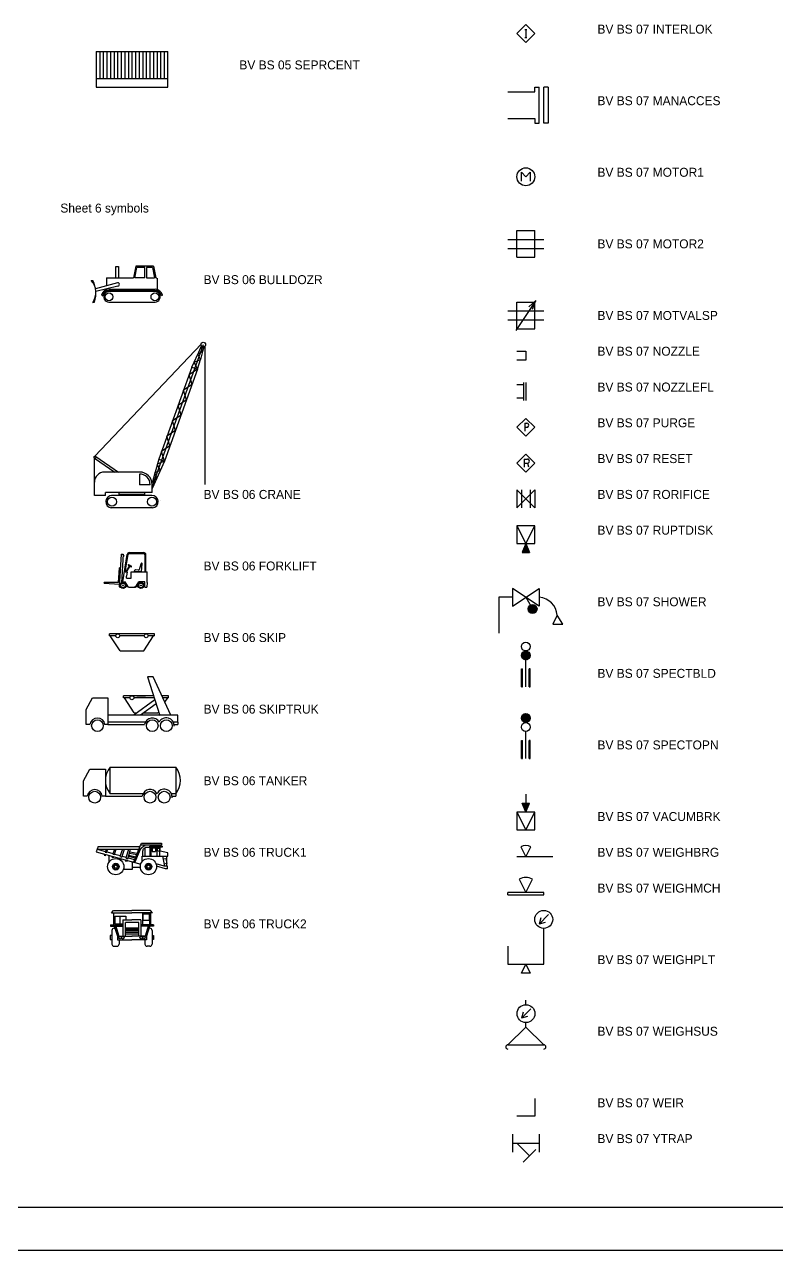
# Model space of a CAD drawing. Extents: x 0 to 0.84, y 0 to 0.594.
# Drawn here: x 0.42 to 0.63, y 0 to 0.3425 of the extents above; entities that cross this region are included whole.
import ezdxf

# ---------------------------------------------------------------- set-up
doc = ezdxf.new("R2010")
doc.units = 0
for name, color, linetype in [('Border', 7, 'Continuous'), ('Default', 7, 'Continuous'), ('EQPON', 7, 'Continuous')]:
    doc.layers.add(name, color=color, linetype=linetype)

msp = doc.modelspace()

# ---------------------------------------------------------------- linework, layer by layer
at = {"layer": 'Border'}
for p, q in [((0.828, 0.012), (0.012, 0.012)), ((0.84, 0), (0, 0))]:
    msp.add_line(p, q, dxfattribs=at)
at = {"layer": 'Default'}
for p, q in [((0.5599999999999999, 0.34249999999999997), (0.5575, 0.33999999999999997)), ((0.5575, 0.33999999999999997), (0.5599999999999999, 0.33749999999999997)), ((0.5597187499999999, 0.341125), (0.56028125, 0.341125)), ((0.5625, 0.33999999999999997), (0.5599999999999999, 0.34249999999999997)), ((0.5599999999999999, 0.341125), (0.5599999999999999, 0.338875)), ((0.5599999999999999, 0.33749999999999997), (0.5625, 0.33999999999999997)), ((0.5597187499999999, 0.338875), (0.56028125, 0.338875)), ((0.43999634375702923, 0.3350255907753708), (0.45999999999999996, 0.3350255907753708)), ((0.43999634375702923, 0.3350255907753708), (0.43999634375702923, 0.325)), ((0.43999634375702923, 0.3350255907753708), (0.43999634375702923, 0.32749999999999996)), ((0.44099634375702923, 0.3350255907753708), (0.44099634375702923, 0.32749999999999996)), ((0.44199634375702923, 0.3350255907753708), (0.44199634375702923, 0.32749999999999996)), ((0.44299634375702923, 0.3350255907753708), (0.44299634375702923, 0.32749999999999996)), ((0.44399634375702923, 0.3350255907753708), (0.44399634375702923, 0.32749999999999996)), ((0.44499634375702923, 0.3350255907753708), (0.44499634375702923, 0.32749999999999996)), ((0.44599634375702923, 0.3350255907753708), (0.44599634375702923, 0.32749999999999996)), ((0.44699634375702924, 0.3350255907753708), (0.44699634375702924, 0.32749999999999996)), ((0.44799634375702924, 0.3350255907753708), (0.44799634375702924, 0.32749999999999996)), ((0.44899634375702924, 0.3350255907753708), (0.44899634375702924, 0.32749999999999996)), ((0.44999634375702924, 0.3350255907753708), (0.44999634375702924, 0.32749999999999996)), ((0.45099634375702924, 0.3350255907753708), (0.45099634375702924, 0.32749999999999996)), ((0.45199634375702924, 0.3350255907753708), (0.45199634375702924, 0.32749999999999996)), ((0.45299634375702924, 0.3350255907753708), (0.45299634375702924, 0.32749999999999996)), ((0.45399634375702924, 0.3350255907753708), (0.45399634375702924, 0.32749999999999996)), ((0.45499634375702924, 0.3350255907753708), (0.45499634375702924, 0.32749999999999996)), ((0.45599634375702924, 0.3350255907753708), (0.45599634375702924, 0.32749999999999996)), ((0.45699634375702924, 0.3350255907753708), (0.45699634375702924, 0.32749999999999996)), ((0.45799634375702925, 0.3350255907753708), (0.45799634375702925, 0.32749999999999996)), ((0.45899634375702925, 0.3350255907753708), (0.45899634375702925, 0.32749999999999996)), ((0.45999999999999996, 0.325), (0.45999999999999996, 0.33499999999999996)), ((0.44, 0.32749999999999996), (0.45999999999999996, 0.32749999999999996)), ((0.43999634375702923, 0.325), (0.45999999999999996, 0.325)), ((0.5549999999999999, 0.32375), (0.5625, 0.32375)), ((0.5625, 0.32375), (0.5625, 0.325)), ((0.5625, 0.325), (0.56375, 0.325)), ((0.5625, 0.325), (0.56375, 0.325)), ((0.5625, 0.32375), (0.5625, 0.325)), ((0.56375, 0.315), (0.56375, 0.325)), ((0.5662499999999999, 0.325), (0.565, 0.325)), ((0.565, 0.315), (0.565, 0.325)), ((0.5662499999999999, 0.325), (0.5662499999999999, 0.315)), ((0.5549999999999999, 0.31625), (0.5625, 0.31625)), ((0.5625, 0.31625), (0.5625, 0.315)), ((0.5625, 0.315), (0.56375, 0.315)), ((0.5662499999999999, 0.315), (0.565, 0.315)), ((0.5575, 0.27749999999999997), (0.5575, 0.285)), ((0.5575, 0.285), (0.5625, 0.285)), ((0.5625, 0.27749999999999997), (0.5625, 0.285)), ((0.5549999999999999, 0.2825), (0.565, 0.2825)), ((0.5549999999999999, 0.27999999999999997), (0.565, 0.27999999999999997)), ((0.5575, 0.27749999999999997), (0.5625, 0.27749999999999997)), ((0.5627735009811262, 0.2654102514716892), (0.5572264990188738, 0.2570897485283108)), ((0.5575, 0.2575), (0.5575, 0.265)), ((0.5575, 0.265), (0.5625, 0.265)), ((0.5608667190566018, 0.2636768133584854), (0.5627735009811262, 0.2654102514716892)), ((0.5619067819245243, 0.26298343811320385), (0.5627735009811262, 0.2654102514716892)), ((0.5625, 0.2575), (0.5625, 0.265)), ((0.5549999999999999, 0.2625), (0.565, 0.2625)), ((0.5549999999999999, 0.26), (0.565, 0.26)), ((0.5575, 0.2575), (0.5625, 0.2575)), ((0.5575, 0.25125), (0.5599999999999999, 0.25125)), ((0.5599999999999999, 0.25125), (0.5599999999999999, 0.24875)), ((0.5599999999999999, 0.24875), (0.5575, 0.24875)), ((0.559375, 0.24187499999999998), (0.5575, 0.24187499999999998)), ((0.559375, 0.2425), (0.559375, 0.2375)), ((0.559375, 0.2425), (0.559375, 0.2375)), ((0.5599999999999999, 0.2425), (0.5599999999999999, 0.2375)), ((0.559375, 0.23812499999999998), (0.5575, 0.23812499999999998)), ((0.56003125, 0.23249999999999998), (0.5575312499999999, 0.22999999999999998)), ((0.5575312499999999, 0.22999999999999998), (0.56003125, 0.22749999999999998)), ((0.5597187499999999, 0.231125), (0.5597187499999999, 0.228875)), ((0.5597187499999999, 0.231125), (0.56028125, 0.231125)), ((0.5597187499999999, 0.22999999999999998), (0.56028125, 0.22999999999999998)), ((0.5625312499999999, 0.22999999999999998), (0.56003125, 0.23249999999999998)), ((0.56003125, 0.22749999999999998), (0.5625312499999999, 0.22999999999999998)), ((0.5599999999999999, 0.2225), (0.5575, 0.22)), ((0.5575, 0.22), (0.5599999999999999, 0.2175)), ((0.5595781249999999, 0.221125), (0.5595781249999999, 0.218875)), ((0.5595781249999999, 0.221125), (0.560421875, 0.221125)), ((0.5595781249999999, 0.22), (0.560421875, 0.22)), ((0.5625, 0.22), (0.5599999999999999, 0.2225)), ((0.5599999999999999, 0.2175), (0.5625, 0.22)), ((0.560421875, 0.22), (0.5607130464257404, 0.2189133334454248)), ((0.5575, 0.2125), (0.5575, 0.2075)), ((0.5575, 0.2075), (0.5625, 0.2125)), ((0.5625, 0.2075), (0.5575, 0.2125)), ((0.55875, 0.2125), (0.55875, 0.2075)), ((0.56125, 0.2125), (0.56125, 0.2075)), ((0.5625, 0.2125), (0.5625, 0.2075)), ((0.5575, 0.20249999999999999), (0.5575, 0.19749999999999998)), ((0.5625, 0.20249999999999999), (0.5575, 0.20249999999999999)), ((0.5575, 0.20249999999999999), (0.5599999999999999, 0.19749999999999998)), ((0.5599999999999999, 0.19749999999999998), (0.5625, 0.20249999999999999)), ((0.5625, 0.19749999999999998), (0.5625, 0.20249999999999999)), ((0.5575, 0.19749999999999998), (0.5625, 0.19749999999999998)), ((0.5599999999999999, 0.19749999999999998), (0.5589999999999999, 0.19499999999999998)), ((0.5591999999999999, 0.19499999999999998), (0.5591999999999999, 0.19549999999999998)), ((0.5594, 0.19499999999999998), (0.5594, 0.19599999999999998)), ((0.5596, 0.19499999999999998), (0.5596, 0.19649999999999998)), ((0.5598, 0.19499999999999998), (0.5598, 0.19699999999999998)), ((0.5599999999999999, 0.19499999999999998), (0.5599999999999999, 0.19749999999999998)), ((0.5599999999999999, 0.19749999999999998), (0.5609999999999999, 0.19499999999999998)), ((0.5601999999999999, 0.19499999999999998), (0.5601999999999999, 0.19699999999999998)), ((0.5604, 0.19499999999999998), (0.5604, 0.19649999999999998)), ((0.5606, 0.19499999999999998), (0.5606, 0.19599999999999998)), ((0.5608, 0.19499999999999998), (0.5608, 0.19549999999999998)), ((0.4481245959330634, 0.18958131474388565), (0.4489119489395869, 0.1944423720982854)), ((0.4536505143962005, 0.18958131474388565), (0.4536505143962005, 0.19437572750505588)), ((0.5589999999999999, 0.19499999999999998), (0.5609999999999999, 0.19499999999999998)), ((0.44223572789522636, 0.18643832382835104), (0.44651022163981613, 0.18614046719545468)), ((0.55625, 0.185), (0.55625, 0.18)), ((0.55625, 0.18), (0.56375, 0.185)), ((0.56375, 0.18), (0.55625, 0.185)), ((0.56375, 0.185), (0.56375, 0.18)), ((0.55625, 0.1825), (0.5525, 0.1825)), ((0.5525, 0.1825), (0.5525, 0.1725)), ((0.5599999999999999, 0.1825), (0.561875, 0.17925240473580836)), ((0.5606249999999999, 0.1792524047358083), (0.563125, 0.17925240473580836)), ((0.5606312657036167, 0.17937740473580838), (0.5631187342963833, 0.17937740473580838)), ((0.5606312657036167, 0.17912740473580838), (0.5631187342963833, 0.17912740473580838)), ((0.5606502551286083, 0.1795024047358083), (0.5630997448713915, 0.17950240473580836)), ((0.5606502551286084, 0.17900240473580836), (0.5630997448713915, 0.17900240473580836)), ((0.5606825759982287, 0.17962740473580838), (0.5630674240017712, 0.17962740473580838)), ((0.5606825759982287, 0.17887740473580838), (0.5630674240017712, 0.17887740473580843)), ((0.560729356076261, 0.17975240473580825), (0.563020643923739, 0.17975240473580836)), ((0.560729356076261, 0.17875240473580825), (0.563020643923739, 0.17875240473580836)), ((0.5607924682452695, 0.17987740473580838), (0.5629575317547305, 0.17987740473580838)), ((0.5607924682452695, 0.17862740473580832), (0.5629575317547305, 0.17862740473580838)), ((0.560875, 0.18000240473580836), (0.562875, 0.18000240473580836)), ((0.560875, 0.17850240473580842), (0.562875, 0.17850240473580836)), ((0.560982321446432, 0.18012740473580838), (0.5627676785535677, 0.18012740473580838)), ((0.560982321446432, 0.17837740473580838), (0.5627676785535678, 0.17837740473580838)), ((0.561125, 0.18025240473580836), (0.5626249999999999, 0.1802524047358083)), ((0.561125, 0.17825240473580836), (0.5626249999999999, 0.17825240473580836)), ((0.5613301376320574, 0.18037740473580832), (0.5624198623679424, 0.18037740473580838)), ((0.5613301376320574, 0.17812740473580832), (0.5624198623679424, 0.17812740473580838)), ((0.56875, 0.1775), (0.5675, 0.175)), ((0.5675, 0.175), (0.5702950849718746, 0.175)), ((0.5702950849718746, 0.175), (0.56875, 0.1775)), ((0.5587500625078142, 0.16623749937489052), (0.5600125006251094, 0.16749993749218578)), ((0.5587625631329235, 0.1660732233047033), (0.5601767766952966, 0.16748743686707637)), ((0.5587625631329235, 0.16642677669529662), (0.5598232233047034, 0.16748743686707637)), ((0.5587925927171387, 0.1659264761936218), (0.5603235238063782, 0.16745740728286124)), ((0.5588192289959795, 0.1666602192536493), (0.5595897807463507, 0.16743077100402035)), ((0.5588363540221056, 0.16579346080329227), (0.5604565391967078, 0.16741364597789418)), ((0.5588916638593532, 0.1656719939452429), (0.5605780060547572, 0.16735833614064688)), ((0.558957197900919, 0.16556075129151215), (0.5606892487084877, 0.16729280209908098)), ((0.5590321586973849, 0.16545893539268133), (0.5607910646073185, 0.1672178413026152)), ((0.5591161165235168, 0.16536611652351677), (0.5608838834764831, 0.1671338834764831)), ((0.5592089353926815, 0.1652821586973847), (0.5609678413026152, 0.16704106460731855)), ((0.5593107512915122, 0.1652071979009189), (0.561042802099081, 0.16693924870848773)), ((0.5594219939452431, 0.165141663859353), (0.561108336140647, 0.16682800605475698)), ((0.5595434608032922, 0.16508635402210575), (0.5611636459778943, 0.16670653919670764)), ((0.5596764761936218, 0.16504259271713864), (0.5612074072828613, 0.16657352380637808)), ((0.5598232233047034, 0.1650125631329235), (0.5612374368670764, 0.16642677669529657)), ((0.5599874993748907, 0.16500006250781407), (0.5612499374921859, 0.16626250062510936)), ((0.5599999999999999, 0.1575), (0.5599999999999999, 0.16499999999999998)), ((0.5601767766952966, 0.1650125631329235), (0.5612374368670764, 0.1660732233047033)), ((0.5604102192536493, 0.1650692289959796), (0.5611807710040204, 0.16583978074635058)), ((0.55875, 0.1575), (0.55875, 0.1625)), ((0.55875, 0.1625), (0.5590625, 0.1625)), ((0.5588624999999999, 0.1575), (0.5588624999999999, 0.1625)), ((0.5589625, 0.1575), (0.5589625, 0.1625)), ((0.5590625, 0.1575), (0.5590625, 0.1625)), ((0.5609375, 0.1575), (0.5609375, 0.1625)), ((0.56125, 0.1625), (0.5609375, 0.1625)), ((0.5610375, 0.1575), (0.5610375, 0.1625)), ((0.5611375, 0.1575), (0.5611375, 0.1625)), ((0.56125, 0.1575), (0.56125, 0.1625)), ((0.4513216336900772, 0.155), (0.4538216336900772, 0.155)), ((0.55875, 0.1575), (0.5590625, 0.1575)), ((0.5609375, 0.1575), (0.56125, 0.1575)), ((0.5587500625078142, 0.14873749937489053), (0.5600125006251095, 0.1499999374921858)), ((0.5587625631329236, 0.1485732233047033), (0.5601767766952968, 0.14998743686707638)), ((0.5587625631329236, 0.14892677669529664), (0.5598232233047034, 0.14998743686707638)), ((0.5587925927171388, 0.14842647619362181), (0.5603235238063782, 0.14995740728286122)), ((0.5588192289959796, 0.14916021925364928), (0.5595897807463507, 0.14993077100402036)), ((0.5588363540221057, 0.14829346080329228), (0.5604565391967078, 0.1499136459778942)), ((0.5588916638593532, 0.14817199394524289), (0.5605780060547572, 0.1498583361406469)), ((0.558957197900919, 0.14806075129151217), (0.5606892487084878, 0.149792802099081)), ((0.5590321586973849, 0.14795893539268132), (0.5607910646073186, 0.14971784130261517)), ((0.5591161165235168, 0.14786611652351678), (0.5608838834764832, 0.1496338834764831)), ((0.5592089353926815, 0.1477821586973847), (0.5609678413026153, 0.14954106460731853)), ((0.5593107512915122, 0.14770719790091888), (0.5610428020990811, 0.1494392487084877)), ((0.5594219939452431, 0.14764166385935298), (0.561108336140647, 0.149328006054757)), ((0.5595434608032923, 0.14758635402210574), (0.5611636459778943, 0.14920653919670765)), ((0.5596764761936219, 0.14754259271713863), (0.5612074072828613, 0.14907352380637806)), ((0.5598232233047035, 0.1475125631329235), (0.5612374368670765, 0.14892677669529658)), ((0.5599874993748907, 0.14750006250781408), (0.561249937492186, 0.14876250062510935)), ((0.5601767766952968, 0.1475125631329235), (0.5612374368670764, 0.1485732233047033)), ((0.5604102192536494, 0.14756922899597957), (0.5611807710040204, 0.14833978074635057)), ((0.5599999999999999, 0.13749999999999998), (0.5599999999999999, 0.145)), ((0.55875, 0.13749999999999998), (0.55875, 0.1425)), ((0.55875, 0.1425), (0.5590625, 0.1425)), ((0.5588624999999999, 0.13749999999999998), (0.5588624999999999, 0.1425)), ((0.5589625, 0.13749999999999998), (0.5589625, 0.1425)), ((0.5590625, 0.13749999999999998), (0.5590625, 0.1425)), ((0.5609375, 0.13749999999999998), (0.5609375, 0.1425)), ((0.56125, 0.1425), (0.5609375, 0.1425)), ((0.5610375, 0.13749999999999998), (0.5610375, 0.1425)), ((0.5611375, 0.13749999999999998), (0.5611375, 0.1425)), ((0.56125, 0.13749999999999998), (0.56125, 0.1425)), ((0.55875, 0.13749999999999998), (0.5590625, 0.13749999999999998)), ((0.5609375, 0.13749999999999998), (0.56125, 0.13749999999999998)), ((0.5599999999999999, 0.1275), (0.5599999999999999, 0.1225)), ((0.5599999999999999, 0.1225), (0.5589999999999999, 0.125)), ((0.5589999999999999, 0.125), (0.5609999999999999, 0.125)), ((0.5591999999999999, 0.125), (0.5591999999999999, 0.1245)), ((0.5594, 0.125), (0.5594, 0.124)), ((0.5596, 0.125), (0.5596, 0.1235)), ((0.5598, 0.125), (0.5598, 0.123)), ((0.5599999999999999, 0.1225), (0.5609999999999999, 0.125)), ((0.5601999999999999, 0.125), (0.5601999999999999, 0.123)), ((0.5604, 0.125), (0.5604, 0.1235)), ((0.5606, 0.125), (0.5606, 0.124)), ((0.5608, 0.125), (0.5608, 0.1245)), ((0.5575, 0.1225), (0.5575, 0.1175)), ((0.5625, 0.1225), (0.5575, 0.1225)), ((0.5575, 0.1225), (0.5599999999999999, 0.1175)), ((0.5599999999999999, 0.1175), (0.5625, 0.1225)), ((0.5625, 0.1175), (0.5625, 0.1225)), ((0.5575, 0.1175), (0.5625, 0.1175)), ((0.5675, 0.11000000000000003), (0.5575, 0.11)), ((0.565, 0.10000000000000002), (0.5549999999999999, 0.09999999999999999)), ((0.5549999999999999, 0.09937499999999999), (0.5549999999999999, 0.09999999999999999)), ((0.5549999999999999, 0.09937499999999999), (0.565, 0.09937499999999999)), ((0.565, 0.09937499999999999), (0.565, 0.09999999999999999)), ((0.5637172907538724, 0.09121729075387248), (0.5663689411833219, 0.09386894118332202)), ((0.5641748225086031, 0.09292482250860307), (0.5637172907538724, 0.09121729075387248)), ((0.565424822508603, 0.09167482250860304), (0.5637172907538724, 0.09121729075387248)), ((0.56125, 0.07749999999999997), (0.55875, 0.07749999999999997)), ((0.56125, 0.07749999999999997), (0.55875, 0.07749999999999997)), ((0.5600414689636979, 0.06867615896092408), (0.5600414689636979, 0.06992615896092408)), ((0.5587587597175703, 0.06489344971479649), (0.5614104101470199, 0.06754510014424604)), ((0.5592162914723009, 0.06660098146952709), (0.5587587597175703, 0.06489344971479649)), ((0.5604662914723009, 0.06535098146952706), (0.5587587597175703, 0.06489344971479649)), ((0.5600414689636979, 0.062426158960924016), (0.5549999999999999, 0.057499999999999996)), ((0.5600414689636979, 0.062426158960924016), (0.5600414689636979, 0.06367615896092402)), ((0.5600414689636979, 0.062426158960924016), (0.565, 0.057499999999999996)), ((0.5549999999999999, 0.057499999999999996), (0.565, 0.057499999999999996)), ((0.5625, 0.042499999999999996), (0.5625, 0.0375)), ((0.5625, 0.0375), (0.5575, 0.0375)), ((0.55625, 0.0325), (0.55625, 0.0275)), ((0.56375, 0.0325), (0.56375, 0.0275)), ((0.55625, 0.03), (0.56375, 0.03)), ((0.5575, 0.03), (0.5610355339059326, 0.02646446609406732)), ((0.5628033008588991, 0.028232233047033657), (0.5592677669529663, 0.024696699141100863))]:
    msp.add_line(p, q, dxfattribs=at)
for points in [[(0.55875, 0.29874999999999996), (0.55875, 0.30124999999999996), (0.5599999999999999, 0.3), (0.56125, 0.30124999999999996), (0.56125, 0.29874999999999996)], [(0.55859375, 0.1128125), (0.5599999999999999, 0.11), (0.56140625, 0.1128125)], [(0.558125, 0.10375), (0.5599999999999999, 0.09999999999999999), (0.561875, 0.10375)], [(0.5549999999999999, 0.08499999999999999), (0.5549999999999999, 0.08), (0.565, 0.08), (0.565, 0.09)], [(0.55875, 0.07749999999999997), (0.5599999999999999, 0.07999999999999997), (0.56125, 0.07749999999999997)]]:
    msp.add_lwpolyline(points, dxfattribs=at)
for centre, radius in [((0.5599999999999999, 0.3), 0.0025000000000000022), ((0.561875, 0.1792524047358083), 0.001250000000000029), ((0.5599999999999999, 0.16874999999999998), 0.0012500000000000289), ((0.5599999999999999, 0.16624999999999998), 0.0012500000000000289), ((0.5599999999999999, 0.14875), 0.0012500000000000289), ((0.5599999999999999, 0.14625), 0.0012500000000000289), ((0.565, 0.09250000000000003), 0.00250000000000003), ((0.5600414689636979, 0.06617615896092405), 0.00250000000000003)]:
    msp.add_circle(centre, radius, dxfattribs=at)
for centre, radius, start, end in [((0.4435824574714526, 0.2664653967614384), 0.0014664448971301685, 86.8859850209725, 267.83359633419946), ((0.4564175425285474, 0.2664653967614384), 0.0014664448971301685, 272.16640366580054, 93.1140149790275), ((0.56028125, 0.23056249999999998), 0.0005625, 269.9999999999998, 90.0000000000002), ((0.560421875, 0.2205625), 0.0005625, 269.9999999999998, 90.0000000000002), ((0.44927862403078356, 0.19437572750505588), 0.0003726546104041042, 90, 171.4568062962181), ((0.45270949705321234, 0.19185466225991707), 0.0001579884434886016, 346.8502488229864, 88.88897072830908), ((0.45327785978579643, 0.19437572750505588), 0.0003726546104041042, 360, 89.99999999999997), ((0.5634057420062526, 0.17715574200625261), 0.005355334449872504, 3.6856970038281487, 86.31430299617206), ((0.5599999999999999, 0.11037680355185628), 0.002812499999999999, 59.999999999999815, 120), ((0.5599999999999999, 0.10050240473580838), 0.0037500000000000003, 59.999999999999815, 120), ((0.5549999999999999, 0.056874999999999995), 0.000625, 90.00000000000001, 270), ((0.565, 0.056874999999999995), 0.000625, 270, 90)]:
    msp.add_arc(centre, radius, start, end, dxfattribs=at)
at = {"layer": 'EQPON'}
for p, q in [((0.44553708348433124, 0.2717968586087853), (0.44553708348433124, 0.2748827938736196)), ((0.44553708348433124, 0.2748827938736196), (0.4462011720612638, 0.2748827938736196)), ((0.4462011720612638, 0.2748827938736196), (0.4462011720612638, 0.2717968586087853)), ((0.45110351618379135, 0.27499999999999997), (0.4504394276068589, 0.2717968586087853)), ((0.4508300988002823, 0.2717968586087853), (0.45139648381620867, 0.2746484293043926)), ((0.45604486543706735, 0.27499999999999997), (0.45110351618379135, 0.27499999999999997)), ((0.45356441568597533, 0.2746484293043926), (0.45139648381620867, 0.2746484293043926)), ((0.45356441568597533, 0.2717968586087853), (0.45356441568597533, 0.2746484293043926)), ((0.4557518978046501, 0.2746484293043926), (0.4540722453222454, 0.2746484293043926)), ((0.4540722453222454, 0.2746484293043926), (0.4540722453222454, 0.2717968586087853)), ((0.4557518978046501, 0.2746484293043926), (0.4562987802552023, 0.2717968586087853)), ((0.45604486543706735, 0.27499999999999997), (0.4566894037650919, 0.2717968586087853)), ((0.4386456095695642, 0.2710544624257719), (0.43910271214620555, 0.27101633179374285)), ((0.44286132197829453, 0.2717968586087853), (0.4504394276068589, 0.2717968586087853)), ((0.44286132197829453, 0.2717968586087853), (0.44286132197829453, 0.26949217036373)), ((0.45356441568597533, 0.2717968586087853), (0.4508300988002823, 0.2717968586087853)), ((0.4540722453222454, 0.2717968586087853), (0.4562987802552023, 0.2717968586087853)), ((0.4566894037650919, 0.2717968586087853), (0.45713863033817165, 0.27160157069560736)), ((0.45713863033817165, 0.2684765826164909), (0.45713863033817165, 0.27160157069560736)), ((0.445986310057411, 0.27035154685384044), (0.4398339897766502, 0.26871094718571786)), ((0.4460449131206012, 0.26945314139121485), (0.43993169333765664, 0.2679296763241718)), ((0.44286132197829453, 0.2686718705296687), (0.44286132197829453, 0.2684765826164909)), ((0.4436592506272073, 0.26823106570314326), (0.456481495949453, 0.26823106570314326)), ((0.45633788075301834, 0.2679296763241718), (0.4436621192469817, 0.2679296763241718)), ((0.44366633975095904, 0.2685860304555454), (0.4565044160064668, 0.2685860304555454)), ((0.43907229300577927, 0.2648437649011044), (0.4395801226420492, 0.265)), ((0.44147463712830687, 0.26687501192088353), (0.4418457103892884, 0.26675782963627004)), ((0.44352702311491266, 0.265), (0.4564729768850873, 0.265)), ((0.4585253628716932, 0.26687501192088353), (0.4581542896107116, 0.26675782963627004)), ((0.4396787114207396, 0.2219350344996302), (0.46929219324240923, 0.2532464318875551)), ((0.46989789666234827, 0.25304729590730407), (0.45566436669131577, 0.2135734583585849)), ((0.46734186603801914, 0.2481555207748378), (0.4683612536626318, 0.250439446337924)), ((0.4692821852916482, 0.252502552027444), (0.4683612536626318, 0.250439446337924)), ((0.46972398071801474, 0.25115999655281696), (0.4683612536626318, 0.250439446337924)), ((0.4691094925412965, 0.2489593371400612), (0.4683612536626318, 0.250439446337924)), ((0.46972398071801474, 0.25115999655281696), (0.4691094925412965, 0.2489593371400612)), ((0.46939176123253473, 0.25274795810004613), (0.4692821852916482, 0.252502552027444)), ((0.4692821852916482, 0.252502552027444), (0.46972398071801474, 0.25115999655281696)), ((0.47009592064807026, 0.25249179904034874), (0.46972398071801474, 0.25115999655281696)), ((0.4704395714373085, 0.21399541024258162), (0.4704395714373085, 0.2527264632458007)), ((0.46673976548035373, 0.24680677149068422), (0.4574696230894545, 0.2210976914993578)), ((0.46673980996013487, 0.24680677149068422), (0.46734186603801914, 0.2481555207748378)), ((0.46673980996013487, 0.24680677149068422), (0.4683465308550682, 0.24622741122113667)), ((0.46734186603801914, 0.2481555207748378), (0.4691094925412965, 0.2489593371400612)), ((0.4683465308550682, 0.24622741122113667), (0.46734186603801914, 0.2481555207748378)), ((0.4683465975747398, 0.24622741122113667), (0.4691094925412965, 0.2489593371400612)), ((0.4683465308550682, 0.24622741122113667), (0.45907634398438746, 0.22051832566983764)), ((0.4683464418955057, 0.24622722218206686), (0.4659672406411761, 0.2446642249120134)), ((0.46680143669693136, 0.2419424959829197), (0.4659672406411761, 0.2446642249120134)), ((0.46680143669693136, 0.2419424959829197), (0.4644221909628203, 0.2403793096737964)), ((0.4652564314983568, 0.23765759186464802), (0.4644221909628203, 0.2403793096737964)), ((0.4652564314983568, 0.23765759186464802), (0.4628771635243555, 0.23609459459459456)), ((0.46371138182000127, 0.23337286566550086), (0.4613321583257811, 0.23180967935637756)), ((0.46371138182000127, 0.23337286566550086), (0.4628771635243555, 0.23609459459459456)), ((0.46216635438153636, 0.22908795042728386), (0.4613321583257811, 0.23180967935637756)), ((0.46216635438153636, 0.22908795042728386), (0.4597871086474253, 0.227524958717203)), ((0.4606213491829618, 0.22480323534808203), (0.4597871086474253, 0.227524958717203)), ((0.4606213491829618, 0.22480323534808203), (0.4582421034488509, 0.2232400545989312)), ((0.45907634398438746, 0.22051832566983764), (0.4582421034488509, 0.2232400545989312)), ((0.43951815053069937, 0.21090529976592515), (0.43951815053069937, 0.2214203478318887)), ((0.43957626336478406, 0.22138464168756292), (0.44523065546517504, 0.2175)), ((0.439898652818628, 0.22185395341854913), (0.44623610979833966, 0.2175)), ((0.4574696230894545, 0.2210976914993578), (0.4556227336161504, 0.21448422079763363)), ((0.45907634398438746, 0.22051832566983764), (0.45566436669131577, 0.21287421395886735)), ((0.45907634398438746, 0.22051832566983764), (0.45707230744424737, 0.21967497233913594)), ((0.45707230744424737, 0.21967497233913594), (0.45792018103270915, 0.21792814569352323)), ((0.4574696230894545, 0.2210976914993578), (0.45907638846416865, 0.22051832566983764)), ((0.43951815053069937, 0.2175), (0.4395181616506447, 0.2175)), ((0.45210597307861233, 0.2175), (0.44236485652490587, 0.2175)), ((0.45210597307861233, 0.21693047532206144), (0.45210597307861233, 0.21394147850792575)), ((0.45579189022389993, 0.2150900020571898), (0.4569889078545734, 0.215841710358785)), ((0.45792018103270915, 0.21792814569352323), (0.456399617473882, 0.21726606415096436)), ((0.4569889078545734, 0.215841710358785), (0.456399617473882, 0.21726606415096436)), ((0.45509502549247444, 0.21394147850792575), (0.45210597307861233, 0.21394147850792575)), ((0.45566436669131577, 0.21180658801158692), (0.45566436669131577, 0.21394147850792575)), ((0.44258909022167603, 0.21090529976592515), (0.43951815053069937, 0.21090529976592515)), ((0.44258909022167603, 0.21090529976592515), (0.44258909022167603, 0.21180658801158692)), ((0.45566436669131577, 0.21180658801158692), (0.44258909022167603, 0.21180658801158692)), ((0.4555142251900119, 0.2109062116014389), (0.4442807118988973, 0.2109062116014389)), ((0.4464277175756293, 0.21123907048377324), (0.4464277175756293, 0.21180658801158692)), ((0.45357228242437037, 0.21123907048377324), (0.4464277175756293, 0.21123907048377324)), ((0.4485875779091165, 0.21123907048377324), (0.4485875779091165, 0.2109062116014389)), ((0.45141236649115674, 0.21123907048377324), (0.45141236649115674, 0.2109062116014389)), ((0.45357228242437037, 0.21123907048377324), (0.45357228242437037, 0.21180658801158692)), ((0.4557674708240436, 0.2075), (0.44423252917595635, 0.2075)), ((0.4469768694034946, 0.19458882552234036), (0.4464707664895727, 0.18542615701753815)), ((0.4469768694034946, 0.19458882552234036), (0.4475628531854155, 0.19458882552234036)), ((0.4475628531854155, 0.19458882552234036), (0.44711105048560995, 0.1865631315013867)), ((0.4474296490418067, 0.1868644808458892), (0.4486635680710862, 0.19448260273316978)), ((0.4475095559211596, 0.1940028287347426), (0.44777591218566903, 0.19394957048751768)), ((0.4475362175589645, 0.19421592675202723), (0.44777591218566903, 0.19416264249344833)), ((0.44777591218566903, 0.19416264249344833), (0.44777591218566903, 0.19394957048751768)), ((0.4492675332782759, 0.19474862627536918), (0.45328951287236874, 0.19474862627536918)), ((0.44927862403078356, 0.19499999999999992), (0.45327785978579643, 0.19499999999999992)), ((0.45390213228074044, 0.18958131474388565), (0.45390213228074044, 0.19437572750505588)), ((0.44625768147796513, 0.1865981375870567), (0.4464974281273776, 0.1907532823077272)), ((0.44676375838053306, 0.1907532823077272), (0.4464974281273776, 0.1907532823077272)), ((0.4481245959330634, 0.18958131474388565), (0.4487081851228061, 0.18958131474388565)), ((0.4483086507260419, 0.18958131474388565), (0.44918762639892307, 0.19101963857223675)), ((0.4487081851228061, 0.18958131474388565), (0.4484418028469427, 0.18840936018572102)), ((0.4484418028469427, 0.1878233764038002), (0.4484418028469427, 0.18840936018572102)), ((0.44846843847339357, 0.18958131474388565), (0.44929416890472684, 0.19096638032501184)), ((0.4489745413873156, 0.19149907984835374), (0.4498109366670527, 0.1910390777484508)), ((0.44904609822078184, 0.19161894036392693), (0.449873822430475, 0.19116372135107132)), ((0.44918762639892307, 0.19101963857223675), (0.4492672417561585, 0.19133810000117857)), ((0.44918762639892307, 0.19101963857223675), (0.44929416890472684, 0.19096638032501184)), ((0.44929416890472684, 0.19096638032501184), (0.4495244181564126, 0.191196657686727)), ((0.4498268814337458, 0.18958131474388565), (0.45424836941324875, 0.18958131474388565)), ((0.4498268814337458, 0.1878233764038002), (0.4498268814337458, 0.18958131474388565)), ((0.4506792214801761, 0.18958131474388565), (0.4506792214801761, 0.18990094226129695)), ((0.4506792214801761, 0.1896878572496894), (0.4526350374132189, 0.1896878572496894)), ((0.4518578219782492, 0.19004410900480137), (0.4509864656989404, 0.1901764836269038)), ((0.45243714681458447, 0.19176544911854027), (0.4520110028027233, 0.19016729852580644)), ((0.45262362221109503, 0.18958131474388565), (0.45286334284915364, 0.19181872037144201)), ((0.45424836941324875, 0.1866513958342816), (0.45424836941324875, 0.18958131474388565)), ((0.44223572789522636, 0.18643832382835104), (0.44223572789522636, 0.1865981375870567)), ((0.44625768147796513, 0.1865981375870567), (0.44223572789522636, 0.1865981375870567)), ((0.4464707664895727, 0.18542615701753815), (0.446783040166382, 0.18542615701753815)), ((0.44718205468306926, 0.1878244297699831), (0.4475766119638758, 0.18777181870734283)), ((0.447190991293134, 0.1879831771568289), (0.44761084602007484, 0.1879831771568289)), ((0.4474296490418067, 0.1868644808458892), (0.4481222013408852, 0.1868644808458892)), ((0.44761689676958, 0.1866577763442479), (0.4476427600647683, 0.1868644808458892)), ((0.44900117701376646, 0.18531961451173434), (0.4481222013408852, 0.1868644808458892)), ((0.44887993898992073, 0.1855326995233419), (0.448286106185133, 0.1855326995233419)), ((0.4484418028469427, 0.1878233764038002), (0.4498268814337458, 0.1878233764038002)), ((0.44900117701376646, 0.18531961451173434), (0.45099884899758735, 0.18531961451173434)), ((0.45099884899758735, 0.18531961451173434), (0.4506525598423711, 0.18531961451173434)), ((0.45099884899758735, 0.18531961451173434), (0.4518777986591146, 0.1868644808458892)), ((0.45112008343366006, 0.1855326995233419), (0.451713893814867, 0.1855326995233419)), ((0.45355586913687823, 0.1868644808458892), (0.4518777986591146, 0.1868644808458892)), ((0.45326699434281364, 0.1855326995233419), (0.45355586913687823, 0.1855326995233419)), ((0.45355586913687823, 0.18531961451173434), (0.45355586913687823, 0.1868644808458892)), ((0.45355586913687823, 0.18531961451173434), (0.454115217292348, 0.18531961451173434)), ((0.45424836941324875, 0.1866513958342816), (0.454115217292348, 0.18531961451173434)), ((0.456280133437327, 0.17229469308691409), (0.44371986656267287, 0.17229469308691409)), ((0.44371986656267287, 0.17174380418890295), (0.44371986656267287, 0.17229469308691409)), ((0.44548271103630854, 0.17174380418890295), (0.44371986656267287, 0.17174380418890295)), ((0.446694666611933, 0.16749999999999998), (0.44394022212187734, 0.17174380418890295)), ((0.45341551116766904, 0.17174380418890295), (0.44658448883233076, 0.17174380418890295)), ((0.45330533338806694, 0.16749999999999998), (0.45605977787812263, 0.17174380418890295)), ((0.456280133437327, 0.17174380418890295), (0.4545172889636913, 0.17174380418890295)), ((0.456280133437327, 0.17174380418890295), (0.456280133437327, 0.17229469308691409)), ((0.446694666611933, 0.16749999999999998), (0.45330533338806694, 0.16749999999999998)), ((0.4543392431394972, 0.16027032541405745), (0.45779742320460665, 0.14950824246883168)), ((0.45595677771436954, 0.16027032541405745), (0.4543392431394972, 0.16027032541405745)), ((0.4608651552555228, 0.14953616265248743), (0.45595677771436954, 0.16027032541405745)), ((0.43722389218841806, 0.15119498226733782), (0.43901724213478105, 0.15441251773728426)), ((0.43901724213478105, 0.15441251773728426), (0.4433078489245801, 0.15441251773728426)), ((0.4433078489245801, 0.15441251773728426), (0.4433078489245801, 0.14695621498360575)), ((0.45603275678144684, 0.15500000000000003), (0.44766866168797675, 0.15500000000000003)), ((0.44766866168797675, 0.15444911110198883), (0.44766866168797675, 0.15500000000000003)), ((0.4494315061616123, 0.15444911110198883), (0.44766866168797675, 0.15444911110198883)), ((0.4506434617372369, 0.15020530691308584), (0.44788901724718116, 0.15444911110198883)), ((0.4562097739086043, 0.15444911110198883), (0.45053328395763464, 0.15444911110198883)), ((0.46022892856263087, 0.15500000000000003), (0.45836672318208144, 0.15500000000000003)), ((0.46022892856263087, 0.15444911110198883), (0.4586186264515521, 0.15444911110198883)), ((0.4591931237852237, 0.15319273914730225), (0.46000857300342646, 0.15444911110198883)), ((0.46022892856263087, 0.15444911110198883), (0.46022892856263087, 0.15500000000000003)), ((0.43722389218841806, 0.14695621498360575), (0.43722389218841806, 0.15119498226733782)), ((0.456394288469871, 0.15387488969779092), (0.45048472550775387, 0.14953616265248743)), ((0.456749657753011, 0.15276895720459208), (0.4523464300897424, 0.14953616265248743)), ((0.4628124663100601, 0.14953616265248743), (0.4433078489245801, 0.14953616265248743)), ((0.45373948109731915, 0.1476088246558707), (0.4433078489245801, 0.1476088246558707)), ((0.4506434617372369, 0.15020530691308584), (0.45139613341552404, 0.15020530691308584)), ((0.4532578379975126, 0.15020530691308584), (0.4572541285133707, 0.15020530691308584)), ((0.4572541285133707, 0.15020530691308584), (0.4574677008028413, 0.15053436018678984)), ((0.4628124663100601, 0.1476088246558707), (0.4615876337064446, 0.1476088246558707)), ((0.4628124663100601, 0.1476088246558707), (0.4628124663100601, 0.14953616265248743)), ((0.4628124663100601, 0.1476088246558707), (0.4628124663100601, 0.14695621498360575)), ((0.43827764796628416, 0.14695621498360575), (0.43722389218841806, 0.14695621498360575)), ((0.4433078489245801, 0.14695621498360575), (0.4423257517416507, 0.14695621498360575)), ((0.4433078489245801, 0.14695621498360575), (0.45353057369802635, 0.14695621498360575)), ((0.461790989178562, 0.14695621498360575), (0.4628124663100601, 0.14695621498360575)), ((0.43643948375135727, 0.13124746903405257), (0.43824802779129646, 0.13449226495872174)), ((0.43824802779129646, 0.13449226495872174), (0.44257498659437355, 0.13449226495872174)), ((0.44257498659437355, 0.13449226495872174), (0.44257498659437355, 0.12697278894541192)), ((0.4438907174876159, 0.12763092782989185), (0.4438907174876159, 0.13499999999999998)), ((0.4438907174876159, 0.13499999999999998), (0.46224485615627525, 0.13499999999999998)), ((0.46224485615627525, 0.13499999999999998), (0.46224485615627525, 0.12763092782989185)), ((0.43643948375135727, 0.12697278894541192), (0.43643948375135727, 0.13124746903405257)), ((0.43750216743753695, 0.12697278894541192), (0.43643948375135727, 0.12697278894541192)), ((0.44257498659437355, 0.12697278894541192), (0.4415845686280252, 0.12697278894541192)), ((0.44257498659437355, 0.12697278894541192), (0.45288432303952764, 0.12697278894541192)), ((0.4530950003993235, 0.12763092782989185), (0.4438907174876159, 0.12763092782989185)), ((0.46224485615627525, 0.12763092782989185), (0.46100964620203044, 0.12763092782989185)), ((0.46121472459614576, 0.12697278894541192), (0.46224485615627525, 0.12697278894541192)), ((0.46224485615627525, 0.12763092782989185), (0.46224485615627525, 0.12697278894541192)), ((0.4536774232558907, 0.11323463560660453), (0.4516869824290414, 0.11154292013904883)), ((0.4522333779501373, 0.11289629251309335), (0.45262366046520575, 0.11381465233833793)), ((0.45828275693369874, 0.11323463560660453), (0.45238949095616476, 0.11323463560660453)), ((0.45262366046520575, 0.11381465233833793), (0.45828275693369874, 0.11381465233833793)), ((0.45828275693369874, 0.11381465233833793), (0.45828275693369874, 0.11323463560660453)), ((0.44060295900109664, 0.11289629251309335), (0.44, 0.11140281750596114)), ((0.44, 0.11140281750596114), (0.4524472695760044, 0.1079234837584721)), ((0.44029073298904187, 0.11212293687078219), (0.4519211519380825, 0.11212293687078219)), ((0.44029073298904187, 0.11212293687078219), (0.4426359861215911, 0.11147267788572958)), ((0.44060295900109664, 0.11289629251309335), (0.4522333779501373, 0.11289629251309335)), ((0.4423469507059923, 0.1107467840887373), (0.4422421455643843, 0.11047955613087097)), ((0.4422421455643843, 0.11047955613087097), (0.44263242807945274, 0.11038288667558206)), ((0.4428866692606973, 0.11212293687078219), (0.44255488274944194, 0.11127696089584356)), ((0.44255488274944194, 0.11127696089584356), (0.44293199766177277, 0.1111685409434615)), ((0.44263242807945274, 0.11038288667558206), (0.4427303211796086, 0.11063962212695132)), ((0.44293199766177277, 0.1111685409434615), (0.4432959083550691, 0.11212293687078219)), ((0.44300747940930996, 0.11136967542306435), (0.4447349573750596, 0.11089070449531291)), ((0.4436265360902705, 0.10855258336101056), (0.4436265360902704, 0.11038910688225217)), ((0.4444771027223199, 0.11015135151194326), (0.4443886993972609, 0.1098995393991376)), ((0.4443886993972609, 0.1098995393991376), (0.44485703841534313, 0.10980286994384869)), ((0.44516926442739785, 0.11212293687078219), (0.4446782334675968, 0.11072426161328405)), ((0.4446782334675968, 0.11072426161328405), (0.44512538327596635, 0.11059840369236451)), ((0.44485703841534313, 0.10980286994384869), (0.44493154435392884, 0.11002432332351475)), ((0.4451247590363166, 0.11059861371201325), (0.44563760344548004, 0.11212293687078219)), ((0.4451798862441748, 0.11076734084179671), (0.44672425018154, 0.1103391412105819)), ((0.44731581826027444, 0.11212293687078219), (0.4466385180002045, 0.11008062710459285)), ((0.4466385180002045, 0.11008062710459285), (0.44720793192377345, 0.10992035586837275)), ((0.44720793192377345, 0.10992035586837275), (0.4479012420328771, 0.11212293687078219)), ((0.44728775453749164, 0.11018290060461557), (0.448409126019077, 0.10987198240505641)), ((0.4490330613265758, 0.11212293687078219), (0.4483368106409589, 0.10961109217916423)), ((0.4488445861773165, 0.1094684664301518), (0.44957945684767164, 0.11212293687078219)), ((0.4489172903943832, 0.10973108569487172), (0.45072882683352633, 0.10922880820936104)), ((0.449043468860311, 0.11018686250235733), (0.4509229252463969, 0.10970194127524556)), ((0.4491236402632281, 0.11047645443711832), (0.45104538768831104, 0.11000045495055921)), ((0.44928419442212525, 0.11105640174772048), (0.4513222811788809, 0.11067540877516456)), ((0.4493790144693536, 0.11139890692951666), (0.4514595364132998, 0.11100998126810198)), ((0.4522333779501373, 0.11289629251309335), (0.45042520557256543, 0.10848870294038099)), ((0.45083705709955296, 0.10837357978762424), (0.4524285192076716, 0.11217127159842664)), ((0.4528578299742469, 0.10868205902427984), (0.4528578299742469, 0.11014121303735978)), ((0.4528578299742469, 0.11014121303735978), (0.45968777398794525, 0.11014121303735978)), ((0.45301394298027425, 0.11014121303735978), (0.45301394298027425, 0.11169007369467618)), ((0.45363860005649337, 0.11224720198493646), (0.45357107127053453, 0.11224720198493646)), ((0.4549653555556166, 0.11255794941958223), (0.4536383950043838, 0.11255794941958223)), ((0.4536383950043838, 0.11255794941958223), (0.4536383950043838, 0.11014121303735978)), ((0.4549653555556166, 0.11270295360251562), (0.4549653555556166, 0.1129929619683823)), ((0.4549653555556166, 0.1129929619683823), (0.45839984168821934, 0.1129929619683823)), ((0.45789247441863024, 0.11270295360251562), (0.4549653555556166, 0.11270295360251562)), ((0.4549653555556166, 0.11270295360251562), (0.4549653555556166, 0.11018954776500427)), ((0.455394666322192, 0.11014121303735978), (0.455394666322192, 0.11250961469193778)), ((0.455394666322192, 0.11250961469193778), (0.45691676813095905, 0.11250961469193778)), ((0.45659736529507194, 0.1123662188449506), (0.45562883583123304, 0.11236461050900444)), ((0.45562883583123304, 0.11236461050900444), (0.45562883583123304, 0.1114945854114044)), ((0.45562883583123304, 0.1114945854114044), (0.4565959982810087, 0.1114945854114044)), ((0.45659736529507194, 0.1123662188449506), (0.45659736529507194, 0.11149695559069345)), ((0.45691676813095905, 0.11250961469193778), (0.45691676813095905, 0.11014121303735978)), ((0.4571119093884933, 0.11236461050900444), (0.4577363614126029, 0.11236461050900444)), ((0.4571509376400002, 0.11163958959433767), (0.4571119093884933, 0.11236461050900444)), ((0.4577363614126029, 0.1114945854114044), (0.4571509376400002, 0.11163958959433767)), ((0.4576583049095891, 0.1114945854114044), (0.4576583049095891, 0.11014121303735978)), ((0.4577363614126029, 0.11236461050900444), (0.4577363614126029, 0.1114945854114044)), ((0.45839984168821934, 0.11270295360251562), (0.4578534461671234, 0.11270295360251562)), ((0.45789247441863024, 0.11154292013904883), (0.45789247441863024, 0.11270295360251562)), ((0.45999999999999996, 0.11105957286260437), (0.45789247441863024, 0.11154292013904883)), ((0.45839984168821934, 0.1129929619683823), (0.45839984168821934, 0.11270295360251562)), ((0.4585559546942467, 0.11014121303735978), (0.45906332196383565, 0.10733779883398176)), ((0.45968777398794525, 0.11014121303735978), (0.45968777398794525, 0.10733779883398176)), ((0.45968777398794525, 0.11014121303735978), (0.45999999999999996, 0.11014121303735978)), ((0.45999999999999996, 0.11014121303735978), (0.45999999999999996, 0.11105957286260437)), ((0.44647661688116513, 0.10959243559476384), (0.446418168475617, 0.10941619212269309)), ((0.446418168475617, 0.10941619212269309), (0.44700359224821967, 0.10927118793975975)), ((0.44700359224821967, 0.10927118793975975), (0.4470538745264746, 0.10943093000811818)), ((0.4476280442723292, 0.10651610846402618), (0.4501258523687675, 0.10651610846402618)), ((0.44819824585747126, 0.10911119577254093), (0.44813541154191827, 0.10888451011860417)), ((0.44813541154191827, 0.10888451011860417), (0.4486427788115074, 0.10873950593567083)), ((0.44833725116836265, 0.1096109700706964), (0.4488445861773165, 0.1094684664301518)), ((0.4486427788115074, 0.10873950593567083), (0.44870635829579764, 0.10896916520564487)), ((0.4501258523687675, 0.10651610846402618), (0.4501258523687675, 0.1085723799024676)), ((0.4501258523687675, 0.10714445992340403), (0.45235046270465784, 0.10714445992340403)), ((0.458985265460822, 0.10733779883398176), (0.45675358052716025, 0.10800493287949706)), ((0.45941457622739734, 0.10661277791931512), (0.45688199475283925, 0.10737313860495784)), ((0.45867303944876714, 0.10941619212269309), (0.45945360447890415, 0.10951286157798203)), ((0.45972680223945206, 0.108111154476293), (0.45894623720931516, 0.10796615029335961)), ((0.4599609717484932, 0.10733779883398176), (0.458985265460822, 0.10733779883398176)), ((0.4599609717484932, 0.10661277791931512), (0.45941457622739734, 0.10661277791931512)), ((0.45945360447890415, 0.10951286157798203), (0.45972680223945206, 0.108111154476293)), ((0.4599609717484932, 0.10661277791931512), (0.4599609717484932, 0.10733779883398176)), ((0.44429939220108733, 0.09432515227629425), (0.44484430324068924, 0.09500000000000006)), ((0.44429939220108733, 0.09432515227629425), (0.44999999999999996, 0.09432515227629425)), ((0.4448023870068737, 0.0943251522762943), (0.4448023870068737, 0.09095091365776531)), ((0.44484430324068924, 0.09500000000000006), (0.44999999999999996, 0.09500000000000006)), ((0.4452580569969853, 0.09344988992190151), (0.44833074424131314, 0.09344988992190151)), ((0.4452580569969853, 0.09344988992190151), (0.4452580569969853, 0.09126238183793717)), ((0.4466458238681487, 0.09339074773577856), (0.4466458238681487, 0.09126238183793717)), ((0.44833074424131314, 0.09344988992190151), (0.44833074424131314, 0.09240443183190084)), ((0.4551556967593108, 0.09500000000000006), (0.44999999999999996, 0.09500000000000006)), ((0.4557006077989127, 0.09432515227629425), (0.44999999999999996, 0.09432515227629425)), ((0.4549871543974401, 0.09411750682284631), (0.4529332589404788, 0.09411750682284631)), ((0.4529332589404788, 0.09411750682284631), (0.4529332589404788, 0.09095091365776531)), ((0.4549871543974401, 0.09095091365776531), (0.4549871543974401, 0.09411750682284631)), ((0.4557006077989127, 0.09432515227629425), (0.4551556967593108, 0.09500000000000006)), ((0.4551976129931262, 0.09432515227629425), (0.4551976129931262, 0.09095091365776531)), ((0.44400597856437857, 0.09095091365776531), (0.44400597856437857, 0.09058753411423136)), ((0.44400597856437857, 0.09095091365776531), (0.44748502597106793, 0.09095091365776531)), ((0.44400597856437857, 0.09058753411423136), (0.44748502597106793, 0.09058753411423136)), ((0.4443832246687184, 0.08940197166838397), (0.4443832246687184, 0.08561453744886559)), ((0.4449977621175839, 0.09001650911724957), (0.44530538181266005, 0.09001650911724957)), ((0.44509580064358245, 0.09053562275086936), (0.44597309331707946, 0.08783432685188611)), ((0.4452580569969853, 0.09126238183793717), (0.44748502597106793, 0.09126238183793717)), ((0.44526439179557675, 0.09001650911724957), (0.44597309331707946, 0.08783432685188611)), ((0.44551496298173776, 0.09058753411423136), (0.4463158054527136, 0.0878375231084511)), ((0.44748502597106793, 0.09240443183190084), (0.44748502597106793, 0.08783568573833372)), ((0.44748502597106793, 0.09240443183190084), (0.44999999999999996, 0.09240443183190084)), ((0.4481642764649875, 0.08783568573833372), (0.4481642764649875, 0.09160463579697144)), ((0.4519195560026435, 0.09160463579697144), (0.4481667398867178, 0.09160463579697144)), ((0.45192053866071247, 0.09009920625947399), (0.4481667398867178, 0.09009920625947399)), ((0.45191909649066603, 0.08968391535257804), (0.4481667398867178, 0.08968391535257804)), ((0.45192053866071247, 0.08926862444568215), (0.4481667398867178, 0.08926862444568215)), ((0.45251497402893204, 0.09240443183190084), (0.44999999999999996, 0.09240443183190084)), ((0.4519186543213502, 0.08783568573833372), (0.4519195560026435, 0.09160463579697144)), ((0.45251497402893204, 0.09240443183190084), (0.45251497402893204, 0.08781108028800709)), ((0.4559940214356214, 0.09095091365776531), (0.45251497402893204, 0.09095091365776531)), ((0.4559940214356214, 0.09058753411423136), (0.45251497402893204, 0.09058753411423136)), ((0.4544850370182622, 0.09058753411423136), (0.4536841945472864, 0.0878375231084511)), ((0.4547356082044232, 0.09001650911724957), (0.45402395844629123, 0.08783432685188611)), ((0.45490419935641757, 0.09053562275086936), (0.45402690668292056, 0.08783432685188611)), ((0.4550022378824161, 0.09001650911724957), (0.4546946181873399, 0.09001650911724957)), ((0.45561677533128164, 0.08940197166838397), (0.45561677533128164, 0.08561453744886559)), ((0.4559940214356214, 0.09095091365776531), (0.4559940214356214, 0.09058753411423136)), ((0.44433870897348243, 0.08804933482127095), (0.4439552376053903, 0.08804933482127095)), ((0.4439552376053903, 0.08804933482127095), (0.4439552376053903, 0.08689892071699468)), ((0.4439552376053903, 0.08689892071699468), (0.44433870897348243, 0.08689892071699468)), ((0.44597309331707946, 0.08783623185604612), (0.45004191623381556, 0.08783623185604612)), ((0.44597309331707946, 0.08783432685188611), (0.4459760415537087, 0.08679800458880647)), ((0.4459760415537087, 0.08783432685188611), (0.4459760415537087, 0.08679800458880647)), ((0.4459760415537087, 0.08679800458880647), (0.44999999999999996, 0.08679800458880647)), ((0.4459760415537087, 0.08679800458880647), (0.446395203891864, 0.08679800458880647)), ((0.446395203891864, 0.08679800458880647), (0.446395203891864, 0.08561453744886559)), ((0.4519195560026435, 0.08833421990516642), (0.4481642764649875, 0.08833421990516642)), ((0.4519188853635413, 0.0888014221754244), (0.4481667398867178, 0.0888014221754244)), ((0.45402690668292056, 0.08783623185604612), (0.44995808376618446, 0.08783623185604612)), ((0.45402395844629123, 0.08679800458880647), (0.44999999999999996, 0.08679800458880647)), ((0.4536047961081359, 0.08679800458880647), (0.4536047961081359, 0.08561453744886559)), ((0.45402395844629123, 0.08679800458880647), (0.4536047961081359, 0.08679800458880647)), ((0.45402395844629123, 0.08783432685188611), (0.45402395844629123, 0.08679800458880647)), ((0.45402395844629123, 0.08783432685188611), (0.45402395844629123, 0.08679800458880647)), ((0.45565111433219974, 0.08804933482127095), (0.4560345857002918, 0.08804933482127095)), ((0.4560345857002918, 0.08689892071699468), (0.45565111433219974, 0.08689892071699468)), ((0.4560345857002918, 0.08804933482127095), (0.4560345857002918, 0.08689892071699468)), ((0.4449977621175839, 0.08499999999999999), (0.4457806664429984, 0.08499999999999999)), ((0.4550022378824161, 0.08499999999999999), (0.4542193335570015, 0.08499999999999999))]:
    msp.add_line(p, q, dxfattribs=at)
for points in [[(0.4530346296244172, 0.09375412727931247), (0.4530346296244172, 0.09245634319526283)], [(0.4546937407607314, 0.09394617023208289), (0.4532266725771877, 0.09394617023208295)], [(0.45488578371350186, 0.09245634319526277), (0.45488578371350186, 0.0937541272793124)], [(0.4532266725771877, 0.09226430024249234), (0.4546937407607314, 0.09226430024249228)]]:
    msp.add_lwpolyline(points, dxfattribs=at)
for centre, radius in [((0.4435827738465353, 0.2664502231589388), 0.0010917501786641755), ((0.45641474660970077, 0.2664502231589388), 0.0010917501786641755), ((0.4699234058168434, 0.25311334838232596), 0.0006450903095932079), ((0.43969745964849855, 0.22164681107768952), 0.00028877266470723746), ((0.44440107418671504, 0.20920002279588776), 0.001273038702274558), ((0.45559887021355844, 0.20920002279588776), 0.001273038702274558), ((0.4475095559211596, 0.185832363326592), 0.0008323633265920488), ((0.4475095559211596, 0.18581405133340698), 0.0006242724949440365), ((0.4475095559211596, 0.18580155287783115), 0.0001040454158240061), ((0.4524904440788403, 0.185832363326592), 0.0008323633265920488), ((0.4524904440788403, 0.18581405133340698), 0.0006242724949440365), ((0.4524904440788403, 0.18580155287783115), 0.0001040454158240061), ((0.44603359993431974, 0.17174380418890295), 0.0005508888980111454), ((0.45396640006568023, 0.17174380418890295), 0.0005508888980111454), ((0.4499823950596235, 0.15444911110198883), 0.0005508888980111453), ((0.44037031134468685, 0.14663097534280337), 0.0016309753428034104), ((0.45567506367103744, 0.1466299166032025), 0.0016309753428034104), ((0.4595991657985172, 0.14663097534280337), 0.0016309753428034104), ((0.43961256083191314, 0.1266447937233316), 0.0016447937233315458), ((0.4550469821274896, 0.12664372601359716), 0.0016447937233315458), ((0.45900433107054395, 0.1266447937233316), 0.0016447937233315458), ((0.4454814904394527, 0.10724112937869297), 0.0022717321992890916), ((0.4454814904394527, 0.10724112937869297), 0.0009366780361643563), ((0.4454814904394527, 0.10724112937869297), 0.0007415367786301268), ((0.4454814904394527, 0.10724112937869297), 0.00042931076657534803), ((0.4546141012920551, 0.10724112937869297), 0.0022717321992890916), ((0.4546141012920551, 0.10724112937869297), 0.0009366780361643563), ((0.4546141012920551, 0.10724112937869297), 0.0007415367786301268), ((0.4546141012920551, 0.10724112937869297), 0.00042931076657534803), ((0.44672003633099777, 0.08739836295357421), 0.0003544180547859064), ((0.447493616723939, 0.08739836295357421), 0.0003759823327143317), ((0.452590215743692, 0.08739836295357421), 0.0003759823327143317), ((0.4533637961366333, 0.08739836295357421), 0.0003544180547859064)]:
    msp.add_circle(centre, radius, dxfattribs=at)
for centre, radius, start, end in [((0.434809623490816, 0.2676709216273437), 0.005114991449746368, 326.44644165039995, 41.413982863650176), ((0.43167610005912743, 0.2673999122622976), 0.008260330339602292, 343.11019897459994, 25.963958415002026), ((0.4435809618722462, 0.26643618035819877), 0.0021515447527846064, 87.72578430179998, 168.23104858399998), ((0.4435888773388773, 0.2664648620038529), 0.0017676051332515999, 87.71829223629996, 170.45962524409998), ((0.44605897976310815, 0.26991211924698166), 0.0004454131942126691, 269.9995117188, 99.3848800659), ((0.45641112266112266, 0.2664648620038529), 0.0017676051332515999, 9.540381431599934, 87.71829223628912), ((0.45641903812775375, 0.26643618035819877), 0.0021515447527846064, 11.768952369699935, 87.72578430179334), ((0.44236485652490587, 0.2146532940057935), 0.002846705994206509, 89.99999999999997, 179.99999999999997), ((0.45210597307861233, 0.21394147850792575), 0.0035583824927581356, 360, 89.99999999999997), ((0.45210597307861233, 0.21394147850792575), 0.002989041293916834, 360, 89.99999999999997), ((0.4444010853066601, 0.2091999783161067), 0.0017083306112634104, 87.15842437739997, 264.337890625), ((0.4555989146933397, 0.2091999783161067), 0.0017083306112634104, 275.662109375, 92.84157562259998), ((0.4555989146933397, 0.20920007283564168), 0.0025090443380017505, 9.532396316499973, 9.656172752399973), ((0.44927862403078356, 0.19437572750505588), 0.0006242724949440365, 90, 171.4568062962181), ((0.4527126590756865, 0.19173548403878282), 0.0002771369800573729, 90.02039337159995, 173.7928466797), ((0.45327785978579643, 0.19437572750505588), 0.0006242724949440365, 360, 89.99999999999997), ((0.44901030699900507, 0.19155901000786835), 6.980447209346326e-05, 149.15344238279997, 239.15341186519998), ((0.4490103069799413, 0.19155900997594766), 6.980447209346326e-05, 59.15377807619997, 149.15341186519998), ((0.44984237935796983, 0.19110139966684334), 6.980447209346326e-05, 243.22811523282547, 333.22808471522546), ((0.44984237934122245, 0.19110139963364875), 6.980447209346326e-05, 333.2281152328254, 63.22774902182546), ((0.4509563984679312, 0.18990094226129695), 0.00027717698775515227, 83.77249145509997, 179.99999999999997), ((0.4518728305294818, 0.19018228131701564), 0.00013898223312763238, 263.8113708496, 353.8112792969), ((0.440370337167604, 0.14663084622821795), 0.0021178322494250362, 8.837478637699974, 171.16247558589998), ((0.45567490873353483, 0.14662981331153407), 0.002169034655709062, 26.83335876459997, 171.34510803219996), ((0.4595990366839318, 0.1466306525563397), 0.002215945414216964, 356.6869506836, 153.80520629880004), ((0.4483917650608086, 0.1313153076647409), 0.005816707665560923, 140.69766235349996, 219.30239868159998), ((0.4577438085830825, 0.13131562016515094), 0.005816707665560923, 320.6976623535, 39.302402496299976), ((0.4396125868736139, 0.12664466351482737), 0.002135775507762106, 8.837478637699974, 171.16247558589998), ((0.4550468258772845, 0.12664362184679373), 0.0021874117246105346, 26.83335876459997, 171.34510803219996), ((0.4590042008620397, 0.1266444682020711), 0.002234719932849842, 356.6869506836, 153.80520629880004), ((0.45357107127053453, 0.11169007369467618), 0.0005571282902602525, 89.99999999999999, 179.99999999999994), ((0.4532266725771877, 0.09375412727931247), 0.00019204295277048888, 89.99999999999979, 180.00000000000006), ((0.4546937407607314, 0.0937541272793124), 0.00019204295277048888, 360, 89.99999999999993), ((0.4449977621175839, 0.08940197166838397), 0.0006145374488655643, 89.99999999999999, 179.99999999999994), ((0.4532266725771877, 0.09245634319526283), 0.00019204295277049023, 180.0000000000004, 269.9999999999996), ((0.4546937407607314, 0.09245634319526277), 0.00019204295277048752, 269.99999999999955, 5.400124791776761e-13), ((0.4550022378824161, 0.08940197166838397), 0.0006145374488655643, 360, 89.99999999999999), ((0.4449977621175839, 0.08561453744886559), 0.0006145374488655643, 180, 269.99999999999994), ((0.4457806664429984, 0.08561453744886559), 0.0006145374488655643, 270, 0), ((0.4542193335570015, 0.08561453744886559), 0.0006145374488655643, 180, 269.99999999999994), ((0.4550022378824161, 0.08561453744886559), 0.0006145374488655643, 270.00000000000006, 0)]:
    msp.add_arc(centre, radius, start, end, dxfattribs=at)

# ---------------------------------------------------------------- texts
at = {"layer": 'Default'}
for s, p in [('BV BS 07 INTERLOK', (0.58, 0.33999999999999997)), ('BV BS 05 SEPRCENT', (0.48, 0.32999999999999996)), ('BV BS 07 MANACCES', (0.58, 0.32)), ('BV BS 07 MOTOR1', (0.58, 0.3)), ('Sheet 6 symbols', (0.43, 0.29)), ('BV BS 07 MOTOR2', (0.58, 0.27999999999999997)), ('BV BS 06 BULLDOZR', (0.47, 0.26999999999999996)), ('BV BS 07 MOTVALSP', (0.58, 0.26)), ('BV BS 07 NOZZLE', (0.58, 0.25)), ('BV BS 07 NOZZLEFL', (0.58, 0.24)), ('BV BS 07 PURGE', (0.58, 0.22999999999999998)), ('BV BS 07 RESET', (0.58, 0.22)), ('BV BS 06 CRANE', (0.47, 0.21)), ('BV BS 07 RORIFICE', (0.58, 0.21)), ('BV BS 07 RUPTDISK', (0.58, 0.19999999999999998)), ('BV BS 06 FORKLIFT', (0.47, 0.19)), ('BV BS 07 SHOWER', (0.58, 0.18)), ('BV BS 06 SKIP', (0.47, 0.16999999999999998)), ('BV BS 07 SPECTBLD', (0.58, 0.16)), ('BV BS 06 SKIPTRUK', (0.47, 0.15)), ('BV BS 07 SPECTOPN', (0.58, 0.13999999999999999)), ('BV BS 06 TANKER', (0.47, 0.13)), ('BV BS 07 VACUMBRK', (0.58, 0.12)), ('BV BS 06 TRUCK1', (0.47, 0.11)), ('BV BS 07 WEIGHBRG', (0.58, 0.11)), ('BV BS 07 WEIGHMCH', (0.58, 0.09999999999999999)), ('BV BS 06 TRUCK2', (0.47, 0.09)), ('BV BS 07 WEIGHPLT', (0.58, 0.08)), ('BV BS 07 WEIGHSUS', (0.58, 0.06)), ('BV BS 07 WEIR', (0.58, 0.04)), ('BV BS 07 YTRAP', (0.58, 0.03))]:
    msp.add_text(s, height=0.0025, dxfattribs=at).set_placement(p)

doc.saveas('drawing.dxf')
